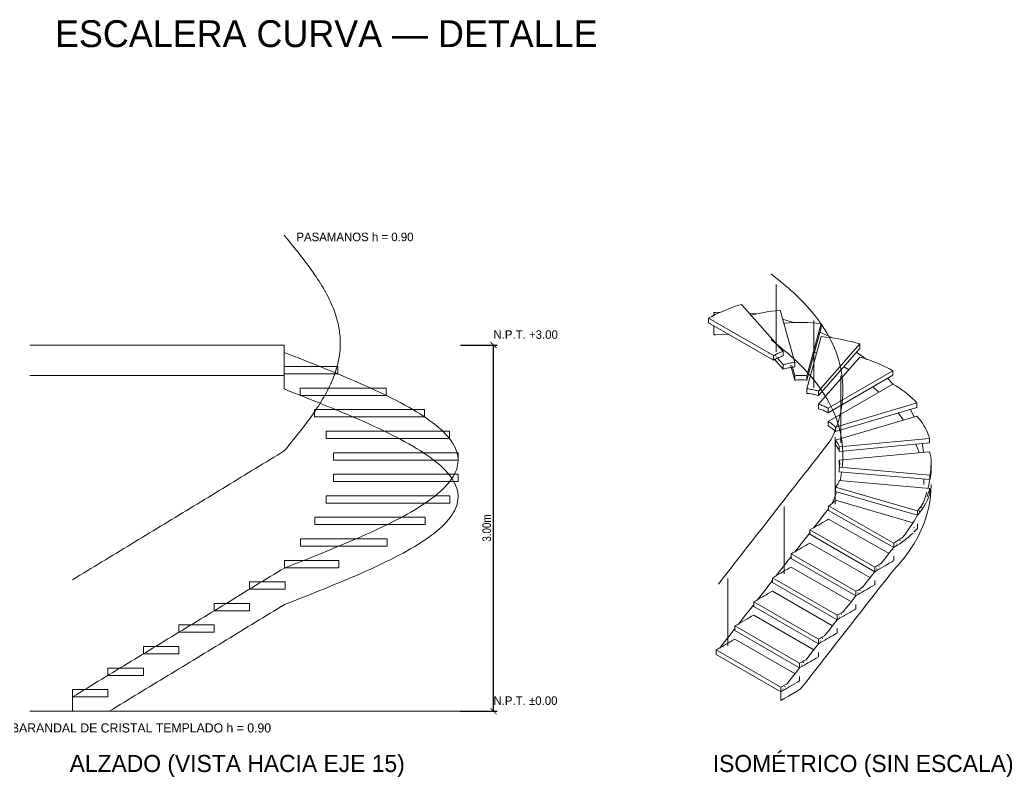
# Model space of a CAD drawing. Header units: metres. Extents: x 28.9 to 124.2, y -14.9 to 27.3.
# Drawn here: x 116.09 to 124.22, y 6.76 to 12.96 of the extents above; entities that cross this region are included whole.
import ezdxf

# ---------------------------------------------------------------- set-up
doc = ezdxf.new("R2010")
doc.units = ezdxf.units.M
for name, color, linetype, lineweight in [('005_Escalera', 7, 'Continuous', 18), ('007_Textos', 7, 'Continuous', 18), ('008_Cotas', 8, 'Continuous', 13), ('015_Proyeccion', 8, 'Continuous', 13), ('020_Barandales', 8, 'Continuous', 18)]:
    doc.layers.add(name, color=color, linetype=linetype, lineweight=lineweight)
doc.styles.add('OpenSansCondensed-Light', font='OpenSansCondensed-Light.ttf')
doc.dimstyles.new('EZDXF', dxfattribs={"dimtxt": 0.25, "dimasz": 0.175, "dimexe": 0.375, "dimexo": 0.125, "dimgap": 0.1, "dimtad": 1, "dimzin": 4, "dimtxsty": 'OpenSansCondensed-Light', "dimblk": 'ARCHTICK', "dimcen": 2.5, "dimazin": 1, "dimtfac": 0.5, "dimtmove": 2, "dimatfit": 3})

# ---------------------------------------------------------------- blocks, each defined once
blk = doc.blocks.new('_ARCHTICK')
at = {"color": 0, "linetype": 'ByBlock', "const_width": 0.15}
blk.add_lwpolyline([(-0.5, -0.5), (0.5, 0.5)], dxfattribs=at)
blk = doc.blocks.new('*D151')
at = {"color": 0, "transparency": 16777216}
for p, q in [((119.7, 10.3), (120, 10.3)), ((119.97, 7.3), (119.97, 10.3)), ((119.7, 7.3), (120, 7.3))]:
    blk.add_line(p, q, dxfattribs=at)
at = {"layer": 'Defpoints', "transparency": 16777216}
for p in [(119.68, 10.3), (119.68, 7.3), (119.97, 7.3)]:
    blk.add_point(p, dxfattribs=at)
at = {"layer": '008_Cotas', "color": 0, "transparency": 16777216, "xscale": 0.05, "yscale": 0.05}
for p, rotation in [((119.97, 10.3), 90), ((119.97, 7.3), 270)]:
    blk.add_blockref('_ARCHTICK', p, dxfattribs=dict(at, rotation=rotation))
at = {"layer": '008_Cotas', "color": 0, "transparency": 16777216, "insert": (119.915, 8.8), "char_height": 0.07, "attachment_point": 5, "rotation": 90, "style": 'OpenSansCondensed-Light', "bg_fill": 3, "box_fill_scale": 1.1, "bg_fill_color": 0, "bg_fill_transparency": 0}
blk.add_mtext('3.00m', dxfattribs=at)

msp = doc.modelspace()

# ---------------------------------------------------------------- linework, layer by layer
at = {"layer": '005_Escalera'}
for p, q in [((121.846, 10.576), (121.8167, 10.5628)), ((121.8762, 10.5887), (121.846, 10.576)), ((121.907, 10.6007), (121.8762, 10.5887)), ((121.9386, 10.6121), (121.907, 10.6007)), ((121.9708, 10.6228), (121.9386, 10.6121)), ((122.0037, 10.633), (121.9708, 10.6228)), ((122.3446, 10.2473), (122.0037, 10.633)), ((122.2479, 10.5763), (122.2118, 10.5711)), ((122.2843, 10.5808), (122.2479, 10.5763)), ((122.3209, 10.5846), (122.2843, 10.5808)), ((122.4392, 10.157), (122.3209, 10.5846)), ((121.7605, 10.5346), (121.7338, 10.5197)), ((121.7338, 10.5197), (121.7338, 10.4829)), ((121.7338, 10.5197), (122.2641, 10.2135)), ((121.7882, 10.549), (121.7605, 10.5346)), ((121.7918, 10.5678), (121.7762, 10.5665)), ((121.7762, 10.5665), (121.7762, 10.541)), ((121.8167, 10.5628), (121.7882, 10.549)), ((121.8375, 10.5705), (121.7918, 10.5678)), ((122.1204, 10.5551), (122.0644, 10.562)), ((122.1056, 10.5511), (122.0794, 10.545)), ((122.1406, 10.5585), (122.1056, 10.5511)), ((122.1268, 10.5541), (122.1204, 10.5551)), ((122.176, 10.5652), (122.1406, 10.5585)), ((122.2118, 10.5711), (122.176, 10.5652)), ((122.3736, 10.5022), (122.3397, 10.511)), ((122.4388, 10.4829), (122.3736, 10.5022)), ((122.2641, 10.1767), (121.7338, 10.4829)), ((121.7762, 10.4602), (121.7762, 10.3828)), ((122.3578, 10.4796), (122.3486, 10.4788)), ((122.3948, 10.4818), (122.3578, 10.4796)), ((122.4319, 10.4834), (122.3948, 10.4818)), ((122.4691, 10.4841), (122.4319, 10.4834)), ((122.5064, 10.4842), (122.4691, 10.4841)), ((122.5436, 10.4835), (122.5064, 10.4842)), ((122.5387, 10.049), (122.6546, 10.4768)), ((122.6546, 10.4401), (122.5387, 10.0123)), ((122.5807, 10.482), (122.5436, 10.4835)), ((122.6178, 10.4798), (122.5807, 10.482)), ((122.6546, 10.4768), (122.6178, 10.4798)), ((122.6546, 10.4768), (122.6546, 10.4401)), ((121.7762, 10.3828), (121.7918, 10.3841)), ((121.7918, 10.3841), (121.8405, 10.387)), ((121.8405, 10.387), (121.8919, 10.388)), ((121.8919, 10.388), (121.9015, 10.3878)), ((121.962, 10.3861), (121.9687, 10.3858)), ((122.6546, 10.3688), (122.5387, 9.941)), ((122.699, 10.3815), (122.6439, 10.4063)), ((122.6913, 10.3651), (122.6546, 10.3688)), ((122.7277, 10.3607), (122.6913, 10.3651)), ((122.751, 10.3558), (122.699, 10.3815)), ((122.7639, 10.3555), (122.7277, 10.3607)), ((122.7997, 10.3496), (122.7639, 10.3555)), ((122.8351, 10.343), (122.7997, 10.3496)), ((122.8701, 10.3357), (122.8351, 10.343)), ((122.9047, 10.3277), (122.8701, 10.3357)), ((122.3348, 10.2442), (122.3446, 10.2473)), ((122.3446, 10.2473), (122.3446, 10.2105)), ((122.6335, 9.9233), (122.9722, 10.3097)), ((122.9722, 10.2729), (122.6335, 9.8866)), ((122.9387, 10.319), (122.9047, 10.3277)), ((122.9722, 10.3097), (122.9387, 10.319)), ((122.9722, 10.3097), (122.9722, 10.2729)), ((118.255, 10.24), (118.255, 9.94)), ((122.2312, 10.2307), (122.2249, 10.2378)), ((122.2656, 10.1918), (122.2626, 10.1952)), ((122.2641, 10.2135), (122.2721, 10.2179)), ((122.2641, 10.2135), (122.2641, 10.1767)), ((122.2641, 10.2135), (122.2641, 10.1767)), ((122.2721, 10.1812), (122.2641, 10.1767)), ((122.3446, 10.1025), (122.2706, 10.1862)), ((122.2721, 10.2179), (122.2803, 10.2222)), ((122.2803, 10.1855), (122.2721, 10.1812)), ((122.2788, 10.2136), (122.2818, 10.2102)), ((122.2803, 10.2222), (122.2888, 10.2263)), ((122.2888, 10.1896), (122.2803, 10.1855)), ((122.2873, 10.204), (122.2903, 10.2006)), ((122.2888, 10.2263), (122.2976, 10.2303)), ((122.2976, 10.1935), (122.2888, 10.1896)), ((122.2958, 10.1944), (122.3446, 10.1392)), ((122.2976, 10.2303), (122.3066, 10.2341)), ((122.3066, 10.1973), (122.2976, 10.1935)), ((122.3066, 10.2341), (122.3158, 10.2376)), ((122.3158, 10.2009), (122.3066, 10.1973)), ((122.3158, 10.2376), (122.3252, 10.241)), ((122.3252, 10.2043), (122.3158, 10.2009)), ((122.3252, 10.241), (122.3348, 10.2442)), ((122.3348, 10.2075), (122.3252, 10.2043)), ((122.3446, 10.2105), (122.3348, 10.2075)), ((122.5992, 10.2413), (122.6194, 10.233)), ((122.9722, 10.2016), (122.6335, 9.8153)), ((123.0025, 10.2015), (122.9451, 10.242)), ((123.0051, 10.1915), (122.9722, 10.2016)), ((123.0267, 10.1828), (123.0025, 10.2015)), ((123.0374, 10.1809), (123.0051, 10.1915)), ((123.0691, 10.1695), (123.0374, 10.1809)), ((123.1, 10.1575), (123.0691, 10.1695)), ((122.3446, 10.1392), (122.3546, 10.142)), ((122.3446, 10.1392), (122.3446, 10.1025)), ((122.3446, 10.1392), (122.3446, 10.1025)), ((122.3546, 10.1053), (122.3446, 10.1025)), ((122.3546, 10.142), (122.3647, 10.1446)), ((122.3647, 10.1079), (122.3546, 10.1053)), ((122.3647, 10.1446), (122.375, 10.147)), ((122.375, 10.1103), (122.3647, 10.1079)), ((122.375, 10.147), (122.3854, 10.1492)), ((122.3854, 10.1125), (122.375, 10.1103)), ((122.3854, 10.1492), (122.396, 10.1512)), ((122.396, 10.1145), (122.3854, 10.1125)), ((122.396, 10.1512), (122.4067, 10.153)), ((122.4067, 10.1162), (122.396, 10.1145)), ((122.4082, 10.1245), (122.4052, 10.1353)), ((122.4067, 10.153), (122.4174, 10.1545)), ((122.4174, 10.1178), (122.4067, 10.1162)), ((122.4392, 10.0122), (122.4099, 10.1182)), ((122.4159, 10.1331), (122.4189, 10.1223)), ((122.4174, 10.1545), (122.4283, 10.1559)), ((122.4283, 10.1191), (122.4174, 10.1178)), ((122.4197, 10.1196), (122.4392, 10.0489)), ((122.4283, 10.1559), (122.4392, 10.157)), ((122.4392, 10.1203), (122.4283, 10.1191)), ((122.4392, 10.157), (122.4392, 10.1203)), ((122.7141, 9.7816), (123.2428, 10.0888)), ((122.8396, 10.124), (122.8834, 10.098)), ((123.1302, 10.145), (123.1, 10.1575)), ((123.1596, 10.1318), (123.1302, 10.145)), ((123.1882, 10.118), (123.1596, 10.1318)), ((123.2159, 10.1037), (123.1882, 10.118)), ((123.2428, 10.0888), (123.2159, 10.1037)), ((123.2428, 10.0888), (123.2428, 10.0521)), ((122.4392, 10.0489), (122.4502, 10.0498)), ((122.4392, 10.0489), (122.4392, 10.0122)), ((122.4392, 10.0489), (122.4392, 10.0122)), ((122.4502, 10.0131), (122.4392, 10.0122)), ((122.4502, 10.0498), (122.4612, 10.0505)), ((122.4612, 10.0138), (122.4502, 10.0131)), ((122.4612, 10.0505), (122.4723, 10.051)), ((122.4723, 10.0142), (122.4612, 10.0138)), ((122.4723, 10.051), (122.4834, 10.0512)), ((122.4834, 10.0145), (122.4723, 10.0142)), ((122.4834, 10.0512), (122.4945, 10.0512)), ((122.4945, 10.0145), (122.4834, 10.0145)), ((122.4945, 10.0512), (122.5056, 10.051)), ((122.5056, 10.0143), (122.4945, 10.0145)), ((122.5056, 10.051), (122.5167, 10.0506)), ((122.5167, 10.0138), (122.5056, 10.0143)), ((122.5167, 10.0506), (122.5277, 10.0499)), ((122.5277, 10.0132), (122.5167, 10.0138)), ((122.5277, 10.0499), (122.5387, 10.049)), ((122.5387, 10.0123), (122.5277, 10.0132)), ((122.5387, 10.049), (122.5387, 10.0123)), ((122.5387, 10.049), (122.5387, 10.0123)), ((123.2428, 10.0521), (122.7141, 9.7449)), ((123.2082, 10.0193), (123.1992, 10.0285)), ((123.2451, 9.9776), (123.2082, 10.0193)), ((122.5387, 9.941), (122.5387, 9.9042)), ((122.5387, 9.941), (122.5497, 9.9399)), ((122.5497, 9.9399), (122.5605, 9.9385)), ((122.5605, 9.9385), (122.5713, 9.937)), ((122.5713, 9.937), (122.582, 9.9353)), ((122.582, 9.9353), (122.5926, 9.9333)), ((122.5926, 9.9333), (122.603, 9.9311)), ((122.603, 9.9311), (122.6133, 9.9287)), ((122.6133, 9.9287), (122.6235, 9.9261)), ((122.6235, 9.9261), (122.6335, 9.9233)), ((122.6335, 9.9233), (122.6335, 9.8866)), ((122.6335, 9.9233), (122.6335, 9.8866)), ((123.2428, 9.9807), (122.7141, 9.6736)), ((123.078, 9.9581), (123.1106, 9.9305)), ((123.1106, 9.9305), (123.1294, 9.9131)), ((123.2687, 9.9653), (123.2428, 9.9807)), ((123.2937, 9.9494), (123.2687, 9.9653)), ((123.3177, 9.933), (123.2937, 9.9494)), ((123.3408, 9.9161), (123.3177, 9.933)), ((122.5497, 9.9031), (122.5387, 9.9042)), ((122.5605, 9.9018), (122.5497, 9.9031)), ((122.5713, 9.9003), (122.5605, 9.9018)), ((122.582, 9.8985), (122.5713, 9.9003)), ((122.5926, 9.8965), (122.582, 9.8985)), ((122.603, 9.8944), (122.5926, 9.8965)), ((122.6133, 9.892), (122.603, 9.8944)), ((122.6235, 9.8894), (122.6133, 9.892)), ((122.6335, 9.8866), (122.6235, 9.8894)), ((123.3627, 9.8987), (123.3408, 9.9161)), ((123.3837, 9.881), (123.3627, 9.8987)), ((123.4035, 9.8628), (123.3837, 9.881)), ((123.4223, 9.8442), (123.4035, 9.8628)), ((123.4399, 9.8253), (123.4223, 9.8442)), ((122.6335, 9.8153), (122.6335, 9.7785)), ((122.6335, 9.8153), (122.6433, 9.8123)), ((122.6433, 9.7755), (122.6335, 9.7785)), ((122.6433, 9.8123), (122.6529, 9.8091)), ((122.6529, 9.7723), (122.6433, 9.7755)), ((122.6529, 9.8091), (122.6623, 9.8057)), ((122.6623, 9.769), (122.6529, 9.7723)), ((122.6623, 9.8057), (122.6716, 9.8021)), ((122.6716, 9.7654), (122.6623, 9.769)), ((122.6716, 9.8021), (122.6806, 9.7984)), ((122.6806, 9.7616), (122.6716, 9.7654)), ((122.6806, 9.7984), (122.6893, 9.7944)), ((122.6893, 9.7577), (122.6806, 9.7616)), ((122.6893, 9.7944), (122.6979, 9.7903)), ((122.6979, 9.7903), (122.7061, 9.7861)), ((122.7061, 9.7861), (122.7141, 9.7816)), ((122.7141, 9.7816), (122.7141, 9.7449)), ((122.7141, 9.7816), (122.7141, 9.7449)), ((122.7729, 9.6272), (123.4399, 9.8253)), ((123.4399, 9.7885), (122.7729, 9.5905)), ((123.3963, 9.754), (123.3853, 9.7739)), ((123.4399, 9.8253), (123.4399, 9.7885)), ((122.6979, 9.7536), (122.6893, 9.7577)), ((122.7061, 9.7493), (122.6979, 9.7536)), ((122.7141, 9.7449), (122.7061, 9.7493)), ((123.4399, 9.7172), (122.7729, 9.5191)), ((123.2854, 9.7442), (123.2937, 9.7338)), ((123.2937, 9.7338), (123.3298, 9.683)), ((123.4174, 9.709), (123.3963, 9.754)), ((123.4563, 9.6979), (123.4399, 9.7172)), ((123.4716, 9.6783), (123.4563, 9.6979)), ((123.4857, 9.6584), (123.4716, 9.6783)), ((122.7141, 9.6736), (122.7141, 9.6368)), ((122.7141, 9.6736), (122.7219, 9.669)), ((122.7219, 9.6322), (122.7141, 9.6368)), ((122.7219, 9.669), (122.7293, 9.6642)), ((122.7293, 9.6275), (122.7219, 9.6322)), ((122.7293, 9.6642), (122.7365, 9.6593)), ((122.7365, 9.6226), (122.7293, 9.6275)), ((122.7365, 9.6593), (122.7434, 9.6543)), ((122.7434, 9.6175), (122.7365, 9.6226)), ((122.7434, 9.6543), (122.7499, 9.6491)), ((122.7499, 9.6124), (122.7434, 9.6175)), ((122.7499, 9.6491), (122.7562, 9.6438)), ((122.7562, 9.6071), (122.7499, 9.6124)), ((122.7562, 9.6438), (122.7621, 9.6384)), ((122.7621, 9.6016), (122.7562, 9.6071)), ((122.7621, 9.6384), (122.7677, 9.6328)), ((122.7677, 9.5961), (122.7621, 9.6016)), ((122.7677, 9.6328), (122.7729, 9.6272)), ((122.7729, 9.6272), (122.7729, 9.5905)), ((122.7729, 9.6272), (122.7729, 9.5905)), ((123.4985, 9.6383), (123.4857, 9.6584)), ((123.5102, 9.6178), (123.4985, 9.6383)), ((123.5206, 9.5972), (123.5102, 9.6178)), ((123.5298, 9.5764), (123.5206, 9.5972)), ((122.7729, 9.5905), (122.7677, 9.5961)), ((122.7729, 9.5191), (122.7729, 9.4824)), ((122.7729, 9.5191), (122.7778, 9.5134)), ((122.8041, 9.4646), (123.5443, 9.5342)), ((123.5377, 9.5554), (123.5298, 9.5764)), ((123.5443, 9.5342), (123.5377, 9.5554)), ((123.5443, 9.5342), (123.5443, 9.4975)), ((122.7778, 9.4766), (122.7729, 9.4824)), ((122.7778, 9.5134), (122.7824, 9.5075)), ((122.7824, 9.4708), (122.7778, 9.4766)), ((122.7824, 9.5075), (122.7866, 9.5016)), ((122.7866, 9.4649), (122.7824, 9.4708)), ((122.7866, 9.5016), (122.7904, 9.4956)), ((122.7904, 9.4588), (122.7866, 9.4649)), ((122.7904, 9.4956), (122.7939, 9.4895)), ((122.7939, 9.4528), (122.7904, 9.4588)), ((122.7939, 9.4895), (122.797, 9.4833)), ((122.797, 9.4466), (122.7939, 9.4528)), ((122.797, 9.4833), (122.7997, 9.4771)), ((122.7997, 9.4404), (122.797, 9.4466)), ((122.7997, 9.4771), (122.8021, 9.4709)), ((122.8021, 9.4341), (122.7997, 9.4404)), ((122.8021, 9.4709), (122.8041, 9.4646)), ((122.8041, 9.4278), (122.8021, 9.4341)), ((123.5443, 9.4975), (122.8041, 9.4278)), ((122.8041, 9.4646), (122.8041, 9.4278)), ((122.8041, 9.4646), (122.8041, 9.4278)), ((123.4329, 9.4885), (123.4458, 9.4557)), ((123.4458, 9.4557), (123.4584, 9.4166)), ((123.4898, 9.462), (123.4843, 9.4933)), ((123.4943, 9.4199), (123.4898, 9.462)), ((123.5443, 9.4262), (122.8041, 9.3565)), ((122.8041, 9.3565), (122.8057, 9.3501)), ((122.8041, 9.3565), (122.8041, 9.3197)), ((123.5497, 9.4049), (123.5443, 9.4262)), ((123.5537, 9.3835), (123.5497, 9.4049)), ((123.5565, 9.3621), (123.5537, 9.3835)), ((123.558, 9.3406), (123.5565, 9.3621)), ((122.8057, 9.3134), (122.8041, 9.3197)), ((122.8061, 9.3054), (122.8046, 9.299)), ((122.8046, 9.299), (122.8046, 9.2623)), ((122.8046, 9.299), (123.5459, 9.2335)), ((122.8057, 9.3501), (122.8069, 9.3438)), ((122.8069, 9.307), (122.8057, 9.3134)), ((122.8072, 9.3118), (122.8061, 9.3054)), ((122.8069, 9.3438), (122.8077, 9.3374)), ((122.8079, 9.3182), (122.8072, 9.3118)), ((122.8077, 9.3374), (122.8082, 9.331)), ((122.8082, 9.3246), (122.8079, 9.3182)), ((122.8082, 9.331), (122.8082, 9.3246)), ((123.5509, 9.2548), (123.5546, 9.2762)), ((123.5531, 9.2537), (123.5559, 9.2796)), ((123.5546, 9.2762), (123.557, 9.2976)), ((123.5559, 9.2796), (123.5582, 9.342)), ((123.557, 9.2976), (123.5581, 9.3191)), ((123.5581, 9.2824), (123.557, 9.2609)), ((123.5581, 9.3191), (123.558, 9.3406)), ((122.8046, 9.191), (122.8027, 9.1846)), ((123.5459, 9.1968), (122.8046, 9.2623)), ((123.5459, 9.1254), (122.8046, 9.191)), ((123.4967, 9.2026), (123.4982, 9.1583)), ((123.5379, 9.1556), (123.549, 9.2164)), ((123.5459, 9.2335), (123.5509, 9.2548)), ((123.5459, 9.2335), (123.5459, 9.1968)), ((123.5459, 9.2335), (123.5459, 9.1968)), ((123.5509, 9.2181), (123.5459, 9.1968)), ((123.5494, 9.2196), (123.5524, 9.2472)), ((123.5546, 9.2394), (123.5509, 9.2181)), ((123.557, 9.2609), (123.5546, 9.2394)), ((122.7791, 9.142), (122.7743, 9.1362)), ((122.7743, 9.1362), (122.7743, 9.0995)), ((122.7743, 9.1362), (123.4445, 8.9419)), ((122.7836, 9.1479), (122.7791, 9.142)), ((122.7877, 9.1538), (122.7836, 9.1479)), ((122.7914, 9.1599), (122.7877, 9.1538)), ((122.7948, 9.166), (122.7914, 9.1599)), ((122.7978, 9.1721), (122.7948, 9.166)), ((122.8004, 9.1784), (122.7978, 9.1721)), ((122.8027, 9.1846), (122.8004, 9.1784)), ((123.5302, 9.1253), (123.5379, 9.1556)), ((123.5397, 9.1043), (123.5459, 9.1254)), ((123.5459, 9.1254), (123.5459, 9.0887)), ((123.5582, 9.1583), (123.5559, 9.0959)), ((122.7743, 9.0282), (122.7692, 9.0225)), ((123.4445, 8.9051), (122.7743, 9.0995)), ((123.4104, 8.8437), (122.7743, 9.0282)), ((123.4861, 8.9935), (123.5023, 9.0336)), ((123.5023, 9.0336), (123.5223, 9.0942)), ((123.5208, 9.0572), (123.5233, 9.0623)), ((123.5233, 9.0623), (123.5321, 9.0832)), ((123.5321, 9.0465), (123.5233, 9.0256)), ((123.5321, 9.0832), (123.5397, 9.1043)), ((123.5397, 9.0675), (123.5321, 9.0465)), ((123.5492, 9.0337), (123.5379, 8.9719)), ((123.5459, 9.0887), (123.5397, 9.0675)), ((123.5559, 9.0959), (123.5492, 9.0337)), ((122.724, 8.9861), (122.7163, 8.9815)), ((122.7163, 8.9815), (122.7163, 8.9447)), ((122.7163, 8.9815), (123.2501, 8.6773)), ((122.7314, 8.9909), (122.724, 8.9861)), ((122.7384, 8.9958), (122.7314, 8.9909)), ((122.7452, 9.0009), (122.7384, 8.9958)), ((122.7517, 9.0061), (122.7452, 9.0009)), ((122.7579, 9.0115), (122.7517, 9.0061)), ((122.7637, 9.0169), (122.7579, 9.0115)), ((122.7692, 9.0225), (122.7637, 9.0169)), ((123.4445, 8.9419), (123.4607, 8.9613)), ((123.4607, 8.9613), (123.4756, 8.9809)), ((123.4741, 8.9655), (123.4771, 8.9717)), ((123.4756, 8.9809), (123.4894, 9.0009)), ((123.4894, 8.9642), (123.4756, 8.9442)), ((123.4894, 9.0009), (123.4933, 9.0072)), ((123.5019, 8.9844), (123.4894, 8.9642)), ((123.5132, 9.0049), (123.5019, 8.9844)), ((123.5233, 9.0256), (123.5132, 9.0049)), ((123.5379, 8.9719), (123.5223, 8.9105)), ((122.701, 8.8645), (122.6839, 8.8547)), ((122.7163, 8.8734), (122.701, 8.8645)), ((123.2501, 8.6405), (122.7163, 8.9447)), ((123.2122, 8.5908), (122.7163, 8.8734)), ((123.4172, 8.8571), (123.4476, 8.9112)), ((123.4445, 8.9419), (123.4445, 8.9051)), ((123.4445, 8.9419), (123.4445, 8.9051)), ((123.4607, 8.9245), (123.4445, 8.9051)), ((123.4592, 8.9345), (123.4622, 8.9407)), ((123.4756, 8.9442), (123.4607, 8.9245)), ((123.5223, 8.9105), (123.5023, 8.8498)), ((122.5813, 8.7955), (122.5642, 8.7856)), ((122.5642, 8.7856), (122.5642, 8.7488)), ((122.5642, 8.7856), (123.0946, 8.4794)), ((122.5984, 8.8053), (122.5813, 8.7955)), ((122.6155, 8.8152), (122.5984, 8.8053)), ((122.6326, 8.8251), (122.6155, 8.8152)), ((122.6497, 8.8349), (122.6326, 8.8251)), ((122.6668, 8.8448), (122.6497, 8.8349)), ((122.6839, 8.8547), (122.6668, 8.8448)), ((123.3408, 8.7457), (123.3809, 8.8007)), ((123.3809, 8.8007), (123.4172, 8.8571)), ((123.4157, 8.8031), (123.4187, 8.8061)), ((123.4445, 8.7971), (123.4273, 8.778)), ((123.4445, 8.8338), (123.4445, 8.7971)), ((123.4781, 8.79), (123.4497, 8.7311)), ((123.5023, 8.8498), (123.4781, 8.79)), ((123.0946, 8.4427), (122.5642, 8.7488)), ((123.2758, 8.6928), (123.3005, 8.7089)), ((123.3005, 8.7089), (123.3242, 8.7254)), ((123.3208, 8.7212), (123.3408, 8.7457)), ((123.3242, 8.7254), (123.3293, 8.7292)), ((123.347, 8.7057), (123.3242, 8.6887)), ((123.3687, 8.7232), (123.347, 8.7057)), ((123.3893, 8.7411), (123.3687, 8.7232)), ((123.4088, 8.7594), (123.3893, 8.7411)), ((123.4273, 8.778), (123.4157, 8.7664)), ((123.4497, 8.7311), (123.4172, 8.6734)), ((122.4788, 8.6282), (122.4617, 8.6183)), ((122.4959, 8.6381), (122.4788, 8.6282)), ((122.513, 8.6479), (122.4959, 8.6381)), ((122.5301, 8.6578), (122.513, 8.6479)), ((122.5472, 8.6677), (122.5301, 8.6578)), ((122.5642, 8.6775), (122.5472, 8.6677)), ((123.059, 8.3919), (122.5642, 8.6775)), ((123.2166, 8.5988), (123.2501, 8.6405)), ((123.2501, 8.6773), (123.2758, 8.6928)), ((123.2501, 8.6773), (123.2501, 8.6405)), ((123.2501, 8.6773), (123.2501, 8.6405)), ((123.2758, 8.6561), (123.2501, 8.6405)), ((123.2501, 8.6405), (123.2536, 8.6444)), ((123.2743, 8.6671), (123.2773, 8.6704)), ((123.3005, 8.6721), (123.2758, 8.6561)), ((123.299, 8.6945), (123.302, 8.6982)), ((123.3242, 8.6887), (123.3005, 8.6721)), ((123.4172, 8.6734), (123.3809, 8.617)), ((122.4275, 8.5986), (122.4104, 8.5887)), ((122.4104, 8.5887), (122.4104, 8.552)), ((122.4104, 8.5887), (122.9408, 8.2825)), ((122.9408, 8.2458), (122.4104, 8.552)), ((122.4446, 8.6085), (122.4275, 8.5986)), ((122.4617, 8.6183), (122.4446, 8.6085)), ((123.1529, 8.5173), (123.1847, 8.5581)), ((123.1847, 8.5581), (123.2166, 8.5988)), ((123.2501, 8.5692), (123.2501, 8.5325)), ((123.3408, 8.562), (123.2971, 8.5085)), ((123.3809, 8.617), (123.3408, 8.562)), ((122.3763, 8.4609), (122.3592, 8.4511)), ((122.3934, 8.4708), (122.3763, 8.4609)), ((122.4104, 8.4807), (122.3934, 8.4708)), ((122.9037, 8.1959), (122.4104, 8.4807)), ((123.0946, 8.4794), (123.1117, 8.4893)), ((123.0946, 8.4794), (123.0946, 8.4427)), ((123.0946, 8.4794), (123.0946, 8.4427)), ((123.1102, 8.4626), (123.1132, 8.4665)), ((123.1117, 8.4893), (123.1288, 8.4991)), ((123.1288, 8.4624), (123.1117, 8.4525)), ((123.1273, 8.4845), (123.1303, 8.4883)), ((123.1288, 8.4991), (123.1458, 8.509)), ((123.1458, 8.4723), (123.1288, 8.4624)), ((123.1443, 8.5064), (123.1529, 8.5173)), ((123.1458, 8.509), (123.1503, 8.5116)), ((123.1629, 8.4821), (123.1458, 8.4723)), ((123.18, 8.492), (123.1629, 8.4821)), ((123.1971, 8.5019), (123.18, 8.492)), ((123.2142, 8.5117), (123.1971, 8.5019)), ((123.2313, 8.5216), (123.2142, 8.5117)), ((123.2452, 8.5296), (123.2313, 8.5216)), ((123.2971, 8.5085), (123.2501, 8.4568)), ((122.2737, 8.4017), (122.2567, 8.3919)), ((122.2567, 8.3919), (122.2567, 8.3551)), ((122.2567, 8.3919), (122.787, 8.0857)), ((122.2908, 8.4116), (122.2737, 8.4017)), ((122.3079, 8.4215), (122.2908, 8.4116)), ((122.325, 8.4313), (122.3079, 8.4215)), ((122.3421, 8.4412), (122.325, 8.4313)), ((122.3592, 8.4511), (122.3421, 8.4412)), ((123.0256, 8.3544), (123.0575, 8.3951)), ((123.0575, 8.3951), (123.0893, 8.4359)), ((123.0893, 8.4359), (123.097, 8.4458)), ((123.1117, 8.4525), (123.0946, 8.4427)), ((123.2166, 8.4151), (123.1847, 8.3744)), ((123.2501, 8.4568), (123.2166, 8.4151)), ((122.787, 8.0489), (122.2567, 8.3551)), ((122.9579, 8.2924), (122.975, 8.3023)), ((122.975, 8.3023), (122.992, 8.3121)), ((122.9905, 8.3095), (122.9938, 8.3137)), ((122.992, 8.3121), (122.9965, 8.3147)), ((122.9938, 8.3137), (123.0256, 8.3544)), ((123.0262, 8.2951), (123.0091, 8.2853)), ((123.0433, 8.305), (123.0262, 8.2951)), ((123.0604, 8.3149), (123.0433, 8.305)), ((123.0775, 8.3247), (123.0604, 8.3149)), ((123.0946, 8.3346), (123.0775, 8.3247)), ((123.0946, 8.3713), (123.0946, 8.3346)), ((123.1529, 8.3336), (123.1211, 8.2929)), ((123.1847, 8.3744), (123.1529, 8.3336)), ((122.137, 8.2147), (122.1199, 8.2049)), ((122.1541, 8.2246), (122.137, 8.2147)), ((122.1712, 8.2345), (122.1541, 8.2246)), ((122.1883, 8.2443), (122.1712, 8.2345)), ((122.2054, 8.2542), (122.1883, 8.2443)), ((122.2225, 8.2641), (122.2054, 8.2542)), ((122.2396, 8.2739), (122.2225, 8.2641)), ((122.2567, 8.2838), (122.2396, 8.2739)), ((122.7499, 7.999), (122.2567, 8.2838)), ((122.8984, 8.1915), (122.9302, 8.2322)), ((122.9302, 8.2322), (122.9432, 8.249)), ((122.9408, 8.2825), (122.9579, 8.2924)), ((122.9408, 8.2825), (122.9408, 8.2458)), ((122.9408, 8.2825), (122.9408, 8.2458)), ((122.9579, 8.2557), (122.9408, 8.2458)), ((122.9564, 8.2658), (122.9594, 8.2696)), ((122.975, 8.2655), (122.9579, 8.2557)), ((122.9735, 8.2876), (122.9765, 8.2915)), ((122.992, 8.2754), (122.975, 8.2655)), ((123.0091, 8.2853), (122.992, 8.2754)), ((123.0893, 8.2522), (123.0575, 8.2114)), ((123.1211, 8.2929), (123.0893, 8.2522)), ((122.1199, 8.2049), (122.1029, 8.195)), ((122.1029, 8.195), (122.1029, 8.1583)), ((122.1029, 8.195), (122.6332, 7.8888)), ((122.6332, 7.8521), (122.1029, 8.1583)), ((122.8367, 8.1126), (122.8665, 8.1508)), ((122.8665, 8.1508), (122.8984, 8.1915)), ((122.9408, 8.1377), (122.9237, 8.1279)), ((122.9408, 8.1745), (122.9408, 8.1377)), ((123.0256, 8.1707), (122.9938, 8.13)), ((123.0575, 8.2114), (123.0256, 8.1707)), ((122.0516, 8.0573), (122.0345, 8.0475)), ((122.0687, 8.0672), (122.0516, 8.0573)), ((122.0858, 8.0771), (122.0687, 8.0672)), ((122.1029, 8.0869), (122.0858, 8.0771)), ((122.5961, 7.8022), (122.1029, 8.0869)), ((122.7711, 8.0286), (122.7894, 8.0521)), ((122.787, 8.0857), (122.8041, 8.0956)), ((122.787, 8.0857), (122.787, 8.0489)), ((122.787, 8.0857), (122.787, 8.0489)), ((122.8041, 8.0588), (122.787, 8.0489)), ((122.8029, 8.0693), (122.8056, 8.0727)), ((122.8041, 8.0956), (122.8212, 8.1054)), ((122.8212, 8.0687), (122.8041, 8.0588)), ((122.8197, 8.0908), (122.8227, 8.0946)), ((122.8212, 8.1054), (122.8382, 8.1153)), ((122.8382, 8.0785), (122.8212, 8.0687)), ((122.8382, 8.1153), (122.8427, 8.1179)), ((122.8553, 8.0884), (122.8382, 8.0785)), ((122.8724, 8.0983), (122.8553, 8.0884)), ((122.8895, 8.1081), (122.8724, 8.0983)), ((122.9066, 8.118), (122.8895, 8.1081)), ((122.9237, 8.1279), (122.9066, 8.118)), ((122.962, 8.0892), (122.9302, 8.0485)), ((122.9938, 8.13), (122.962, 8.0892)), ((121.9662, 8.008), (121.9491, 7.9982)), ((121.9491, 7.9982), (121.9491, 7.9614)), ((121.9491, 7.9982), (122.4794, 7.692)), ((121.9832, 8.0179), (121.9662, 8.008)), ((122.0003, 8.0277), (121.9832, 8.0179)), ((122.0174, 8.0376), (122.0003, 8.0277)), ((122.0345, 8.0475), (122.0174, 8.0376)), ((122.7074, 7.9471), (122.7393, 7.9878)), ((122.7393, 7.9878), (122.7711, 8.0286)), ((122.787, 7.9776), (122.787, 7.9409)), ((122.8984, 8.0078), (122.8665, 7.9671)), ((122.9302, 8.0485), (122.8984, 8.0078)), ((121.9491, 7.8901), (121.932, 7.8802)), ((122.4794, 7.6552), (121.9491, 7.9614)), ((122.4423, 7.6053), (121.9491, 7.8901)), ((122.6332, 7.8888), (122.6503, 7.8987)), ((122.6332, 7.8888), (122.6332, 7.8521)), ((122.6332, 7.8888), (122.6332, 7.8521)), ((122.6503, 7.8987), (122.6674, 7.9086)), ((122.6659, 7.8939), (122.6689, 7.8977)), ((122.6674, 7.9086), (122.6845, 7.9184)), ((122.683, 7.9158), (122.7074, 7.9471)), ((122.6845, 7.9184), (122.6889, 7.921)), ((122.7015, 7.8915), (122.6845, 7.8817)), ((122.7186, 7.9014), (122.7015, 7.8915)), ((122.7357, 7.9113), (122.7186, 7.9014)), ((122.7528, 7.9211), (122.7357, 7.9113)), ((122.7699, 7.931), (122.7528, 7.9211)), ((122.787, 7.9409), (122.7699, 7.931)), ((122.8347, 7.9263), (122.8029, 7.8856)), ((122.8665, 7.9671), (122.8347, 7.9263)), ((121.8124, 7.8112), (121.7953, 7.8013)), ((121.8294, 7.821), (121.8124, 7.8112)), ((121.8465, 7.8309), (121.8294, 7.821)), ((121.8636, 7.8408), (121.8465, 7.8309)), ((121.8807, 7.8506), (121.8636, 7.8408)), ((121.8978, 7.8605), (121.8807, 7.8506)), ((121.9149, 7.8704), (121.8978, 7.8605)), ((121.932, 7.8802), (121.9149, 7.8704)), ((122.5802, 7.7842), (122.612, 7.8249)), ((122.612, 7.8249), (122.6357, 7.8552)), ((122.6503, 7.8619), (122.6332, 7.8521)), ((122.6488, 7.872), (122.6518, 7.8759)), ((122.6674, 7.8718), (122.6503, 7.8619)), ((122.6845, 7.8817), (122.6674, 7.8718)), ((122.7711, 7.8449), (122.7393, 7.8041)), ((122.8029, 7.8856), (122.7711, 7.8449)), ((121.7953, 7.8013), (121.7953, 7.7645)), ((121.7953, 7.8013), (122.3256, 7.4951)), ((122.3256, 7.4584), (121.7953, 7.7645)), ((122.5292, 7.7189), (122.5483, 7.7435)), ((122.5483, 7.7435), (122.5802, 7.7842)), ((122.6161, 7.7342), (122.599, 7.7243)), ((122.6332, 7.744), (122.6161, 7.7342)), ((122.6332, 7.7808), (122.6332, 7.744)), ((122.7074, 7.7634), (122.6756, 7.7227)), ((122.7393, 7.8041), (122.7074, 7.7634)), ((122.4529, 7.6213), (122.4819, 7.6584)), ((122.4794, 7.692), (122.4965, 7.7018)), ((122.4794, 7.692), (122.4794, 7.6552)), ((122.4794, 7.692), (122.4794, 7.6552)), ((122.4965, 7.6651), (122.4794, 7.6552)), ((122.495, 7.6752), (122.498, 7.679)), ((122.4965, 7.7018), (122.5136, 7.7117)), ((122.5136, 7.675), (122.4965, 7.6651)), ((122.5121, 7.6971), (122.5151, 7.7009)), ((122.5136, 7.7117), (122.5307, 7.7216)), ((122.5307, 7.6848), (122.5136, 7.675)), ((122.5307, 7.7216), (122.5352, 7.7242)), ((122.5477, 7.6947), (122.5307, 7.6848)), ((122.5648, 7.7046), (122.5477, 7.6947)), ((122.5819, 7.7144), (122.5648, 7.7046)), ((122.599, 7.7243), (122.5819, 7.7144)), ((122.6438, 7.6819), (122.612, 7.6412)), ((122.6756, 7.7227), (122.6438, 7.6819)), ((122.3892, 7.5398), (122.4211, 7.5806)), ((122.4211, 7.5806), (122.4529, 7.6213)), ((122.4794, 7.5839), (122.4794, 7.5472)), ((122.5802, 7.6005), (122.5483, 7.5598)), ((122.612, 7.6412), (122.5802, 7.6005)), ((122.3256, 7.4951), (122.3427, 7.505)), ((122.3256, 7.4951), (122.3256, 7.4584)), ((122.3256, 7.4951), (122.3256, 7.4584)), ((122.3412, 7.4783), (122.3442, 7.4822)), ((122.3427, 7.505), (122.3598, 7.5148)), ((122.3583, 7.5002), (122.3613, 7.504)), ((122.3598, 7.5148), (122.3769, 7.5247)), ((122.3769, 7.488), (122.3598, 7.4781)), ((122.3754, 7.5221), (122.3892, 7.5398)), ((122.3769, 7.5247), (122.3814, 7.5273)), ((122.394, 7.4978), (122.3769, 7.488)), ((122.411, 7.5077), (122.394, 7.4978)), ((122.4281, 7.5176), (122.411, 7.5077)), ((122.4452, 7.5274), (122.4281, 7.5176)), ((122.4623, 7.5373), (122.4514, 7.531)), ((122.4794, 7.5472), (122.4623, 7.5373)), ((122.5165, 7.519), (122.4847, 7.4789)), ((122.5483, 7.5598), (122.5165, 7.519)), ((116.521, 7.4165), (116.521, 7.3)), ((122.3427, 7.4682), (122.3256, 7.4584)), ((122.3256, 7.4584), (122.3281, 7.4615)), ((122.3256, 7.4584), (122.3256, 7.387)), ((122.3574, 7.4054), (122.3256, 7.387)), ((122.3598, 7.4781), (122.3427, 7.4682)), ((122.3892, 7.4238), (122.3574, 7.4054)), ((122.4211, 7.4422), (122.3892, 7.4238)), ((122.4529, 7.4605), (122.4211, 7.4422)), ((122.4847, 7.4789), (122.4529, 7.4605))]:
    msp.add_line(p, q, dxfattribs=at)
for points in [[(116.521, 7.4165), (116.551, 7.4347), (116.581, 7.453), (116.611, 7.4712), (116.641, 7.4895), (116.671, 7.5077), (116.701, 7.526), (116.731, 7.5443), (116.761, 7.5625), (116.791, 7.5808), (116.821, 7.599), (116.851, 7.6173), (116.881, 7.6355), (116.911, 7.6538), (116.941, 7.672), (116.971, 7.6903), (117.001, 7.7086), (117.031, 7.7268), (117.061, 7.7451), (117.091, 7.7633), (117.121, 7.7816), (117.151, 7.7998), (117.181, 7.8181), (117.211, 7.8363), (117.241, 7.8546), (117.271, 7.8729), (117.301, 7.8911), (117.331, 7.9094), (117.361, 7.9276), (117.391, 7.9459), (117.421, 7.9641), (117.451, 7.9824), (117.481, 8.0006), (117.511, 8.0189), (117.541, 8.0372), (117.571, 8.0554), (117.601, 8.0737), (117.631, 8.0919), (117.661, 8.1102), (117.691, 8.1284), (117.721, 8.1467), (117.751, 8.1649), (117.781, 8.1832), (117.811, 8.2015), (117.841, 8.2197), (117.871, 8.238), (117.901, 8.2562), (117.931, 8.2745), (117.961, 8.2927), (117.991, 8.311), (118.021, 8.3292), (118.051, 8.3475), (118.081, 8.3658), (118.111, 8.384), (118.141, 8.4023), (118.171, 8.4205), (118.201, 8.4388), (118.231, 8.457), (118.2642, 8.4753), (118.3104, 8.4935), (118.3565, 8.5118), (118.4026, 8.5301), (118.4485, 8.5483), (118.4941, 8.5666), (118.5396, 8.5848), (118.5847, 8.6031), (118.6295, 8.6213), (118.6739, 8.6396), (118.7178, 8.6578), (118.7613, 8.6761), (118.8042, 8.6944), (118.8466, 8.7126), (118.8883, 8.7309), (118.9293, 8.7491), (118.9697, 8.7674), (119.0093, 8.7856), (119.0481, 8.8039), (119.0861, 8.8222), (119.1232, 8.8404), (119.1594, 8.8587), (119.1946, 8.8769), (119.2288, 8.8952), (119.2621, 8.9134), (119.2942, 8.9317), (119.3253, 8.9499), (119.3552, 8.9682), (119.384, 8.9865), (119.4116, 9.0047), (119.438, 9.023), (119.4631, 9.0412), (119.487, 9.0595), (119.5096, 9.0777), (119.5308, 9.096), (119.5507, 9.1142), (119.5693, 9.1325), (119.5865, 9.1508), (119.6022, 9.169), (119.6166, 9.1873), (119.6295, 9.2055), (119.641, 9.2238), (119.651, 9.242), (119.6595, 9.2603), (119.6666, 9.2785), (119.6722, 9.2968), (119.6763, 9.3151), (119.6789, 9.3333), (119.68, 9.3516), (119.6796, 9.3698), (119.6777, 9.3881), (119.6743, 9.4063), (119.6694, 9.4246), (119.663, 9.4428), (119.6552, 9.4611), (119.6458, 9.4794), (119.635, 9.4976), (119.6228, 9.5159), (119.6091, 9.5341), (119.594, 9.5524), (119.5775, 9.5706), (119.5596, 9.5889), (119.5403, 9.6071), (119.5197, 9.6254), (119.4977, 9.6437), (119.4745, 9.6619), (119.4499, 9.6802), (119.4241, 9.6984), (119.3971, 9.7167), (119.3688, 9.7349), (119.3394, 9.7532), (119.3089, 9.7714), (119.2772, 9.7897), (119.2445, 9.808), (119.2107, 9.8262), (119.176, 9.8445), (119.1402, 9.8627), (119.1035, 9.881), (119.066, 9.8992), (119.0275, 9.9175), (118.9883, 9.9357), (118.9483, 9.954), (118.9076, 9.9723), (118.8661, 9.9905), (118.8241, 10.0088), (118.7814, 10.027), (118.7382, 10.0453), (118.6945, 10.0635), (118.6503, 10.0818), (118.6057, 10.1), (118.5607, 10.1183), (118.5154, 10.1366), (118.4699, 10.1548), (118.4241, 10.1731), (118.3781, 10.1913), (118.332, 10.2096), (118.2858, 10.2278), (118.255, 10.24)], [(116.521, 7.3), (116.551, 7.3), (116.581, 7.3), (116.611, 7.3), (116.641, 7.3), (116.671, 7.3), (116.701, 7.3), (116.731, 7.3), (116.761, 7.3), (116.791, 7.3), (116.821, 7.3), (116.851, 7.3173), (116.881, 7.3355), (116.911, 7.3538), (116.941, 7.372), (116.971, 7.3903), (117.001, 7.4086), (117.031, 7.4268), (117.061, 7.4451), (117.091, 7.4633), (117.121, 7.4816), (117.151, 7.4998), (117.181, 7.5181), (117.211, 7.5363), (117.241, 7.5546), (117.271, 7.5729), (117.301, 7.5911), (117.331, 7.6094), (117.361, 7.6276), (117.391, 7.6459), (117.421, 7.6641), (117.451, 7.6824), (117.481, 7.7006), (117.511, 7.7189), (117.541, 7.7372), (117.571, 7.7554), (117.601, 7.7737), (117.631, 7.7919), (117.661, 7.8102), (117.691, 7.8284), (117.721, 7.8467), (117.751, 7.8649), (117.781, 7.8832), (117.811, 7.9015), (117.841, 7.9197), (117.871, 7.938), (117.901, 7.9562), (117.931, 7.9745), (117.961, 7.9927), (117.991, 8.011), (118.021, 8.0292), (118.051, 8.0475), (118.081, 8.0658), (118.111, 8.084), (118.141, 8.1023), (118.171, 8.1205), (118.201, 8.1388), (118.231, 8.157), (118.2642, 8.1753), (118.3104, 8.1935), (118.3565, 8.2118), (118.4026, 8.2301), (118.4485, 8.2483), (118.4941, 8.2666), (118.5396, 8.2848), (118.5847, 8.3031), (118.6295, 8.3213), (118.6739, 8.3396), (118.7178, 8.3578), (118.7613, 8.3761), (118.8042, 8.3944), (118.8466, 8.4126), (118.8883, 8.4309), (118.9293, 8.4491), (118.9697, 8.4674), (119.0093, 8.4856), (119.0481, 8.5039), (119.0861, 8.5222), (119.1232, 8.5404), (119.1594, 8.5587), (119.1946, 8.5769), (119.2288, 8.5952), (119.2621, 8.6134), (119.2942, 8.6317), (119.3253, 8.6499), (119.3552, 8.6682), (119.384, 8.6865), (119.4116, 8.7047), (119.438, 8.723), (119.4631, 8.7412), (119.487, 8.7595), (119.5096, 8.7777), (119.5308, 8.796), (119.5507, 8.8142), (119.5693, 8.8325), (119.5865, 8.8508), (119.6022, 8.869), (119.6166, 8.8873), (119.6295, 8.9055), (119.641, 8.9238), (119.651, 8.942), (119.6595, 8.9603), (119.6666, 8.9785), (119.6722, 8.9968), (119.6763, 9.0151), (119.6789, 9.0333), (119.68, 9.0516), (119.6796, 9.0698), (119.6777, 9.0881), (119.6743, 9.1063), (119.6694, 9.1246), (119.663, 9.1428), (119.6552, 9.1611), (119.6458, 9.1794), (119.635, 9.1976), (119.6228, 9.2159), (119.6091, 9.2341), (119.594, 9.2524), (119.5775, 9.2706), (119.5596, 9.2889), (119.5403, 9.3071), (119.5197, 9.3254), (119.4977, 9.3437), (119.4745, 9.3619), (119.4499, 9.3802), (119.4241, 9.3984), (119.3971, 9.4167), (119.3688, 9.4349), (119.3394, 9.4532), (119.3089, 9.4714), (119.2772, 9.4897), (119.2445, 9.508), (119.2107, 9.5262), (119.176, 9.5445), (119.1402, 9.5627), (119.1035, 9.581), (119.066, 9.5992), (119.0275, 9.6175), (118.9883, 9.6357), (118.9483, 9.654), (118.9076, 9.6723), (118.8661, 9.6905), (118.8241, 9.7088), (118.7814, 9.727), (118.7382, 9.7453), (118.6945, 9.7635), (118.6503, 9.7818), (118.6057, 9.8), (118.5607, 9.8183), (118.5154, 9.8366), (118.4699, 9.8548), (118.4241, 9.8731), (118.3781, 9.8913), (118.332, 9.9096), (118.2858, 9.9278), (118.255, 9.94)]]:
    msp.add_lwpolyline(points, dxfattribs=at)
for points in [[(118.255, 10.0635), (118.6945, 10.0635), (118.6945, 10.1235), (118.255, 10.1235)], [(118.3861, 9.8871), (119.0911, 9.8871), (119.0911, 9.9471), (118.3861, 9.9471)], [(118.5044, 9.7106), (119.4062, 9.7106), (119.4062, 9.7706), (118.5044, 9.7706)], [(118.5983, 9.5341), (119.6091, 9.5341), (119.6091, 9.5941), (118.5983, 9.5941)], [(118.6589, 9.3576), (119.68, 9.3576), (119.68, 9.4176), (118.6589, 9.4176)], [(118.6597, 9.1812), (119.68, 9.1812), (119.68, 9.2412), (118.6597, 9.2412)], [(118.6, 9.0047), (119.612, 9.0047), (119.612, 9.0647), (118.6, 9.0647)], [(118.5066, 8.8282), (119.4116, 8.8282), (119.4116, 8.8882), (118.5066, 8.8882)], [(118.3887, 8.6518), (119.0985, 8.6518), (119.0985, 8.7118), (118.3887, 8.7118)], [(118.2577, 8.4753), (118.7032, 8.4753), (118.7032, 8.5353), (118.2577, 8.5353)], [(117.971, 8.2988), (118.2642, 8.2988), (118.2642, 8.3588), (117.971, 8.3588)], [(117.681, 8.1224), (117.971, 8.1224), (117.971, 8.1824), (117.681, 8.1824)], [(117.391, 7.9459), (117.681, 7.9459), (117.681, 8.0059), (117.391, 8.0059)], [(117.101, 7.7694), (117.391, 7.7694), (117.391, 7.8294), (117.101, 7.8294)], [(116.811, 7.5929), (117.101, 7.5929), (117.101, 7.6529), (116.811, 7.6529)], [(116.521, 7.4165), (116.811, 7.4165), (116.811, 7.4765), (116.521, 7.4765)]]:
    msp.add_lwpolyline(points, close=True, dxfattribs=at)
at = {"layer": '015_Proyeccion'}
for p, q in [((116.17, 10.3), (118.255, 10.3)), ((118.255, 10.05), (118.255, 10.3)), ((116.17, 10.05), (118.255, 10.05)), ((116.17, 7.3), (119.87, 7.3))]:
    msp.add_line(p, q, dxfattribs=at)
at = {"layer": '020_Barandales'}
for p, q in [((122.2509, 10.8789), (122.2455, 10.8834)), ((122.2675, 10.8652), (122.2509, 10.8789)), ((122.2851, 10.8508), (122.2675, 10.8652)), ((122.3035, 10.8358), (122.2851, 10.8508)), ((122.3228, 10.82), (122.3035, 10.8358)), ((122.3427, 10.8036), (122.3228, 10.82)), ((122.2866, 10.2444), (122.2866, 10.7956)), ((122.3633, 10.7863), (122.3427, 10.8036)), ((122.3843, 10.7683), (122.3633, 10.7863)), ((122.4058, 10.7495), (122.3843, 10.7683)), ((122.4277, 10.7298), (122.4058, 10.7495)), ((122.4499, 10.7094), (122.4277, 10.7298)), ((122.4721, 10.6881), (122.4499, 10.7094)), ((122.4945, 10.666), (122.4721, 10.6881)), ((122.5169, 10.643), (122.4945, 10.666)), ((122.5391, 10.6192), (122.5169, 10.643)), ((122.5611, 10.5946), (122.5391, 10.6192)), ((122.5829, 10.5691), (122.5611, 10.5946)), ((122.6042, 10.5429), (122.5829, 10.5691)), ((122.5954, 9.9487), (122.5954, 10.4999)), ((122.625, 10.5158), (122.6042, 10.5429)), ((122.6453, 10.488), (122.625, 10.5158)), ((122.6649, 10.4594), (122.6453, 10.488)), ((122.6838, 10.4301), (122.6649, 10.4594)), ((122.7019, 10.4002), (122.6838, 10.4301)), ((122.2509, 10.3401), (122.2455, 10.3445)), ((122.2675, 10.3263), (122.2509, 10.3401)), ((122.7191, 10.3695), (122.7019, 10.4002)), ((122.7353, 10.3383), (122.7191, 10.3695)), ((122.7505, 10.3064), (122.7353, 10.3383)), ((122.2851, 10.312), (122.2675, 10.3263)), ((122.3035, 10.2969), (122.2851, 10.312)), ((122.3228, 10.2812), (122.3035, 10.2969)), ((122.3427, 10.2647), (122.3228, 10.2812)), ((122.3633, 10.2474), (122.3427, 10.2647)), ((122.3843, 10.2294), (122.3633, 10.2474)), ((122.7645, 10.274), (122.7505, 10.3064)), ((122.7775, 10.2411), (122.7645, 10.274)), ((122.4058, 10.2106), (122.3843, 10.2294)), ((122.4277, 10.1909), (122.4058, 10.2106)), ((122.4499, 10.1705), (122.4277, 10.1909)), ((122.4721, 10.1492), (122.4499, 10.1705)), ((122.7892, 10.2077), (122.7775, 10.2411)), ((122.7996, 10.174), (122.7892, 10.2077)), ((122.8088, 10.1398), (122.7996, 10.174)), ((122.4945, 10.1271), (122.4721, 10.1492)), ((122.5169, 10.1041), (122.4945, 10.1271)), ((122.5391, 10.0803), (122.5169, 10.1041)), ((122.8166, 10.1053), (122.8088, 10.1398)), ((122.823, 10.0706), (122.8166, 10.1053)), ((122.5611, 10.0557), (122.5391, 10.0803)), ((122.5829, 10.0302), (122.5611, 10.0557)), ((122.6042, 10.004), (122.5829, 10.0302)), ((122.625, 9.9769), (122.6042, 10.004)), ((122.8171, 9.4973), (122.8171, 10.0484)), ((122.828, 10.0357), (122.823, 10.0706)), ((122.8316, 10.0006), (122.828, 10.0357)), ((122.6453, 9.9491), (122.625, 9.9769)), ((122.6649, 9.9205), (122.6453, 9.9491)), ((122.8338, 9.9653), (122.8316, 10.0006)), ((122.8337, 9.8948), (122.8345, 9.9301)), ((122.8345, 9.9301), (122.8338, 9.9653)), ((122.6838, 9.8913), (122.6649, 9.9205)), ((122.7019, 9.8613), (122.6838, 9.8913)), ((122.7191, 9.8306), (122.7019, 9.8613)), ((122.8279, 9.8245), (122.8316, 9.8596)), ((122.8316, 9.8596), (122.8337, 9.8948)), ((122.7353, 9.7994), (122.7191, 9.8306)), ((122.7505, 9.7675), (122.7353, 9.7994)), ((122.7645, 9.7351), (122.7505, 9.7675)), ((122.8164, 9.7548), (122.8229, 9.7895)), ((122.8229, 9.7895), (122.8279, 9.8245)), ((122.7775, 9.7022), (122.7645, 9.7351)), ((122.7892, 9.6689), (122.7775, 9.7022)), ((122.789, 9.6524), (122.7994, 9.6862)), ((122.7994, 9.6862), (122.8086, 9.7204)), ((122.8086, 9.7204), (122.8164, 9.7548)), ((122.7643, 9.5862), (122.7772, 9.6191)), ((122.7772, 9.6191), (122.789, 9.6524)), ((122.7996, 9.6351), (122.7892, 9.6689)), ((122.8088, 9.6009), (122.7996, 9.6351)), ((122.8166, 9.5665), (122.8088, 9.6009)), ((122.7048, 9.4821), (122.735, 9.522)), ((122.735, 9.522), (122.7502, 9.5538)), ((122.7502, 9.5538), (122.7643, 9.5862)), ((122.7698, 8.9947), (122.7698, 9.5458)), ((122.823, 9.5317), (122.8166, 9.5665)), ((122.828, 9.4968), (122.823, 9.5317)), ((122.6411, 9.4007), (122.673, 9.4414)), ((122.673, 9.4414), (122.7048, 9.4821)), ((122.8316, 9.4617), (122.828, 9.4968)), ((122.8338, 9.4265), (122.8316, 9.4617)), ((122.5775, 9.3192), (122.6093, 9.36)), ((122.6093, 9.36), (122.6411, 9.4007)), ((122.8316, 9.3207), (122.8337, 9.3559)), ((122.8337, 9.3559), (122.8345, 9.3912)), ((122.8345, 9.3912), (122.8338, 9.4265)), ((122.5139, 9.2378), (122.5457, 9.2785)), ((122.5457, 9.2785), (122.5775, 9.3192)), ((122.8289, 9.2954), (122.8316, 9.3207)), ((122.4502, 9.1563), (122.482, 9.197)), ((122.482, 9.197), (122.5139, 9.2378)), ((122.8103, 9.189), (122.8164, 9.2159)), ((122.8164, 9.2159), (122.8229, 9.2507)), ((122.8229, 9.2507), (122.8245, 9.262)), ((122.3866, 9.0748), (122.4184, 9.1156)), ((122.4184, 9.1156), (122.4502, 9.1563)), ((122.3229, 8.9934), (122.3548, 9.0341)), ((122.3548, 9.0341), (122.3866, 9.0748)), ((122.7502, 9.0149), (122.7643, 9.0473)), ((122.7643, 9.0473), (122.7772, 9.0802)), ((122.7772, 9.0802), (122.7836, 9.0983)), ((122.2593, 8.9119), (122.2911, 8.9527)), ((122.2911, 8.9527), (122.3229, 8.9934)), ((122.3521, 8.4256), (122.3521, 8.9767)), ((122.7048, 8.9433), (122.7178, 8.9604)), ((122.7412, 8.996), (122.7502, 9.0149)), ((122.1957, 8.8305), (122.2275, 8.8712)), ((122.2275, 8.8712), (122.2593, 8.9119)), ((122.6411, 8.8618), (122.673, 8.9025)), ((122.673, 8.9025), (122.7048, 8.9433)), ((122.132, 8.749), (122.1638, 8.7897)), ((122.1638, 8.7897), (122.1957, 8.8305)), ((122.5934, 8.8007), (122.6093, 8.8211)), ((122.6093, 8.8211), (122.6411, 8.8618)), ((122.0684, 8.6675), (122.1002, 8.7083)), ((122.1002, 8.7083), (122.132, 8.749)), ((122.5139, 8.6989), (122.5457, 8.7396)), ((122.5457, 8.7396), (122.5657, 8.7653)), ((122.0047, 8.5861), (122.0366, 8.6268)), ((122.0366, 8.6268), (122.0684, 8.6675)), ((122.4502, 8.6174), (122.482, 8.6581)), ((122.482, 8.6581), (122.5139, 8.6989)), ((121.9411, 8.5046), (121.9729, 8.5454)), ((121.9729, 8.5454), (122.0047, 8.5861)), ((122.3866, 8.536), (122.4119, 8.5684)), ((122.4396, 8.6038), (122.4502, 8.6174)), ((121.8775, 8.4232), (121.9093, 8.4639)), ((121.9093, 8.4639), (121.9411, 8.5046)), ((122.3229, 8.4545), (122.3548, 8.4952)), ((122.3548, 8.4952), (122.3866, 8.536)), ((121.8138, 8.3417), (121.8456, 8.3824)), ((121.8456, 8.3824), (121.8775, 8.4232)), ((121.8907, 7.835), (121.8907, 8.3861)), ((122.2858, 8.407), (122.2911, 8.4138)), ((122.2911, 8.4138), (122.3229, 8.4545)), ((122.1957, 8.2916), (122.2275, 8.3323)), ((122.2275, 8.3323), (122.2582, 8.3716)), ((122.132, 8.2101), (122.1638, 8.2508)), ((122.1638, 8.2508), (122.1957, 8.2916)), ((122.0684, 8.1287), (122.1002, 8.1694)), ((122.1002, 8.1694), (122.1044, 8.1747)), ((122.0047, 8.0472), (122.0366, 8.0879)), ((122.0366, 8.0879), (122.0684, 8.1287)), ((121.9411, 7.9657), (121.9506, 7.9778)), ((121.9782, 8.0133), (122.0047, 8.0472)), ((121.8775, 7.8843), (121.9093, 7.925)), ((121.9093, 7.925), (121.9411, 7.9657)), ((121.8244, 7.8164), (121.8456, 7.8436)), ((121.8456, 7.8436), (121.8775, 7.8843))]:
    msp.add_line(p, q, dxfattribs=at)
msp.add_lwpolyline([(116.521, 8.3765), (116.551, 8.3947), (116.581, 8.413), (116.611, 8.4312), (116.641, 8.4495), (116.671, 8.4677), (116.701, 8.486), (116.731, 8.5043), (116.761, 8.5225), (116.791, 8.5408), (116.821, 8.559), (116.851, 8.5773), (116.881, 8.5955), (116.911, 8.6138), (116.941, 8.632), (116.971, 8.6503), (117.001, 8.6686), (117.031, 8.6868), (117.061, 8.7051), (117.091, 8.7233), (117.121, 8.7416), (117.151, 8.7598), (117.181, 8.7781), (117.211, 8.7963), (117.241, 8.8146), (117.271, 8.8329), (117.301, 8.8511), (117.331, 8.8694), (117.361, 8.8876), (117.391, 8.9059), (117.421, 8.9241), (117.451, 8.9424), (117.481, 8.9606), (117.511, 8.9789), (117.541, 8.9972), (117.571, 9.0154), (117.601, 9.0337), (117.631, 9.0519), (117.661, 9.0702), (117.691, 9.0884), (117.721, 9.1067), (117.751, 9.1249), (117.781, 9.1432), (117.811, 9.1615), (117.841, 9.1797), (117.871, 9.198), (117.901, 9.2162), (117.931, 9.2345), (117.961, 9.2527), (117.991, 9.271), (118.021, 9.2892), (118.051, 9.3075), (118.081, 9.3258), (118.111, 9.344), (118.141, 9.3623), (118.171, 9.3805), (118.201, 9.3988), (118.231, 9.417), (118.258, 9.4353), (118.2729, 9.4535), (118.2878, 9.4718), (118.3026, 9.4901), (118.3175, 9.5083), (118.3322, 9.5266), (118.3469, 9.5448), (118.3614, 9.5631), (118.3759, 9.5813), (118.3902, 9.5996), (118.4044, 9.6178), (118.4184, 9.6361), (118.4323, 9.6544), (118.446, 9.6726), (118.4594, 9.6909), (118.4727, 9.7091), (118.4857, 9.7274), (118.4985, 9.7456), (118.511, 9.7639), (118.5233, 9.7822), (118.5353, 9.8004), (118.5469, 9.8187), (118.5583, 9.8369), (118.5694, 9.8552), (118.5801, 9.8734), (118.5905, 9.8917), (118.6005, 9.9099), (118.6102, 9.9282), (118.6195, 9.9465), (118.6284, 9.9647), (118.6369, 9.983), (118.645, 10.0012), (118.6527, 10.0195), (118.66, 10.0377), (118.6668, 10.056), (118.6733, 10.0742), (118.6793, 10.0925), (118.6848, 10.1108), (118.6899, 10.129), (118.6945, 10.1473), (118.6987, 10.1655), (118.7024, 10.1838), (118.7056, 10.202), (118.7084, 10.2203), (118.7107, 10.2385), (118.7125, 10.2568), (118.7138, 10.2751), (118.7146, 10.2933), (118.715, 10.3116), (118.7149, 10.3298), (118.7142, 10.3481), (118.7132, 10.3663), (118.7116, 10.3846), (118.7095, 10.4028), (118.707, 10.4211), (118.704, 10.4394), (118.7005, 10.4576), (118.6965, 10.4759), (118.6921, 10.4941), (118.6872, 10.5124), (118.6819, 10.5306), (118.6761, 10.5489), (118.6699, 10.5671), (118.6633, 10.5854), (118.6562, 10.6037), (118.6487, 10.6219), (118.6407, 10.6402), (118.6324, 10.6584), (118.6237, 10.6767), (118.6146, 10.6949), (118.6051, 10.7132), (118.5952, 10.7314), (118.585, 10.7497), (118.5744, 10.768), (118.5635, 10.7862), (118.5523, 10.8045), (118.5408, 10.8227), (118.5289, 10.841), (118.5168, 10.8592), (118.5044, 10.8775), (118.4917, 10.8957), (118.4788, 10.914), (118.4657, 10.9323), (118.4523, 10.9505), (118.4387, 10.9688), (118.4249, 10.987), (118.411, 11.0053), (118.3969, 11.0235), (118.3826, 11.0418), (118.3682, 11.06), (118.3537, 11.0783), (118.3391, 11.0966), (118.3244, 11.1148), (118.3096, 11.1331), (118.2947, 11.1513), (118.2799, 11.1696), (118.2649, 11.1878), (118.255, 11.2)], dxfattribs=at)

# ---------------------------------------------------------------- texts
at = {"layer": '007_Textos'}
for s, insert, char_height, attachment_point in [('ESCALERA CURVA — DETALLE', (118.6, 12.85), 0.22, 5), ('PASAMANOS h = 0.90', (118.355, 11.15), 0.07, 7), ('N.P.T. +3.00', (119.97, 10.35), 0.07, 7), ('ESCALERA CURVA RESIDENCIAL (TRAMO RECTO + MEDIO GIRO 180°)\\P17 PERALTES DE 0.176 m  ·  16 HUELLAS DE 0.29 m EN LÍNEA DE HUELLA (r = 0.925)\\PANCHO 1.00 m  ·  RADIO EXT. 1.425  ·  RADIO INT. 0.425  ·  TRAMO RECTO 1.73 m\\PHUELLA A 0.40 DEL BARANDAL INT. = 0.26 m  ·  2P + H = 0.643 m\\PHUELLAS e = 0.06 SOBRE ZANCA CURVA EXTERIOR (ESTRUCTURA POR DEFINIR)  ·  BARANDAL DE CRISTAL TEMPLADO h = 0.90', (111.9, 7.7), 0.075, 1), ('N.P.T. ±0.00', (119.97, 7.35), 0.07, 7), ('ALZADO (VISTA HACIA EJE 15)', (117.87, 6.85), 0.14, 5), ('ISOMÉTRICO (SIN ESCALA)', (123, 6.85), 0.14, 5)]:
    msp.add_mtext(s, dxfattribs=dict(at, insert=insert, char_height=char_height, attachment_point=attachment_point))

# ---------------------------------------------------------------- next in the draw order: dimensions: what is measured, and where the dimension line sits
at = {"layer": '008_Cotas'}
dim = msp.add_linear_dim(base=(119.97, 7.3), p1=(119.68, 7.3), p2=(119.68, 10.3), angle=90, dimstyle='EZDXF', override={"dimtxt": 0.07, "dimasz": 0.05, "dimexe": 0.03, "dimexo": 0.02, "dimgap": 0.02, "dimrnd": 0.001, "dimzin": 0, "dimdsep": 46, "dimpost": '<>m', "dimtix": 1, "dimtfill": 1}, dxfattribs=at)
dim.commit()
dim.dimension.update_dxf_attribs({"geometry": '*D151', "text_midpoint": (119.915, 8.8)})

doc.saveas('drawing.dxf')
